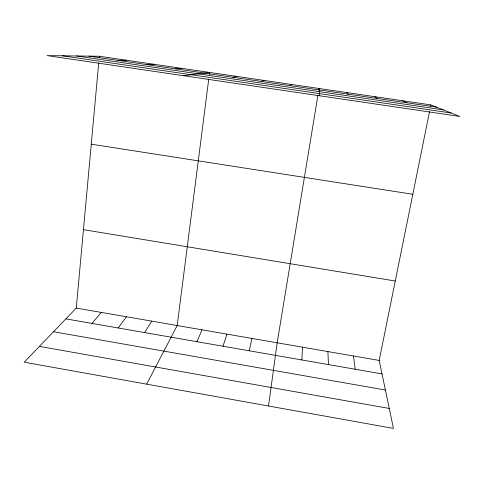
<?xml version="1.0" encoding="UTF-8"?>
<svg xmlns="http://www.w3.org/2000/svg" width="484" height="484" viewBox="0 0 484 484"><rect width="100%" height="100%" fill="white"/><g stroke="black" fill="none" stroke-linecap="round" stroke-linejoin="round"><path stroke-width="0.73" d="M301.883 359.963L302.482 347.179M429.556 111.574L379.19 360.435L393.438 428.401L24.2 362.195L76.266 308.09L98.706 62.98M99.184 57.753L99.323 56.259L430.905 104.901L459.8 116.444L47.063 55.599L99.323 56.259M208.749 79.031L177.192 325.532L146.67 384.151M209.312 74.633L209.596 72.437L183.575 75.728M268.529 406.003L277.169 342.805L317.94 95.124M318.787 89.963L319.029 88.487L319.785 95.808M430.609 106.383L430.905 104.901M249.163 350.785L251.989 338.455M223.009 346.235L226.929 334.123M197 341.704L201.997 329.816M144.601 332.581L151.77 321.134M118.217 327.989L126.469 316.766M91.984 323.421L101.301 312.416M290.261 85.674L291.447 84.44M261.505 81.451L264.01 80.417M232.925 77.252L236.73 76.418M175.383 68.807L181.796 68.359M146.44 64.553L154.148 64.299M117.666 60.331L126.657 60.27M89.062 56.132L436.544 107.152M76.732 55.975L443.338 109.868M62.539 55.799L451.191 113.008M91.27 144.178L412.822 194.278M83.448 229.664L395.265 281.01M76.266 308.09L379.19 360.435M65.885 318.877L382.015 373.914M53.512 331.734L385.391 390.025M39.41 346.387L389.257 408.448M402.706 100.763L406.941 102.808M374.658 96.649L377.52 98.488M346.768 92.559L348.262 94.192M353.489 355.994L355.159 369.238M327.922 351.578L328.448 364.591"/></g></svg>
